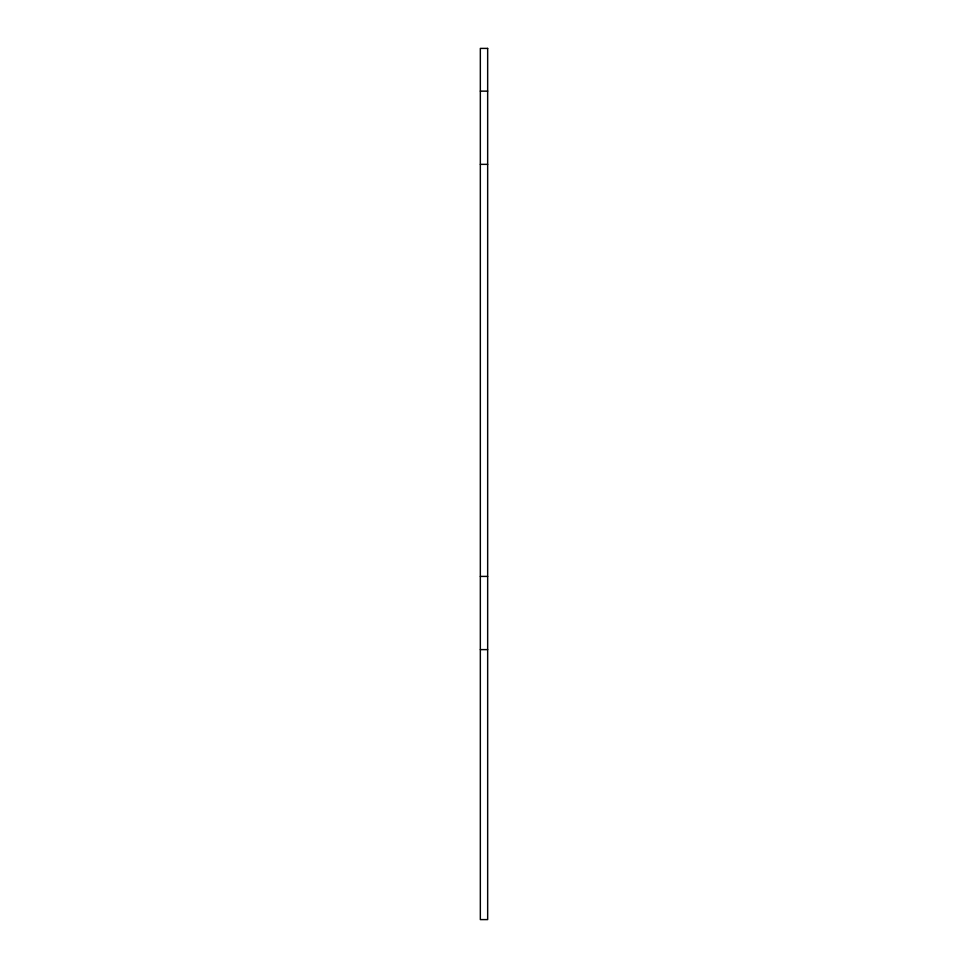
<?xml version="1.0" encoding="UTF-8"?>
<svg xmlns="http://www.w3.org/2000/svg" width="968" height="968" viewBox="0 0 968 968"><rect width="100%" height="100%" fill="white"/><g stroke="black" fill="none" stroke-linecap="round" stroke-linejoin="round"><path stroke-width="1.45" d="M480.334 91.137L487.666 91.137M480.334 164.354L487.666 164.354M480.334 576.408L487.666 576.408M480.334 649.613L487.666 649.613M487.666 48.4L480.334 48.4L480.334 919.6L487.666 919.6L487.666 48.4"/></g></svg>
